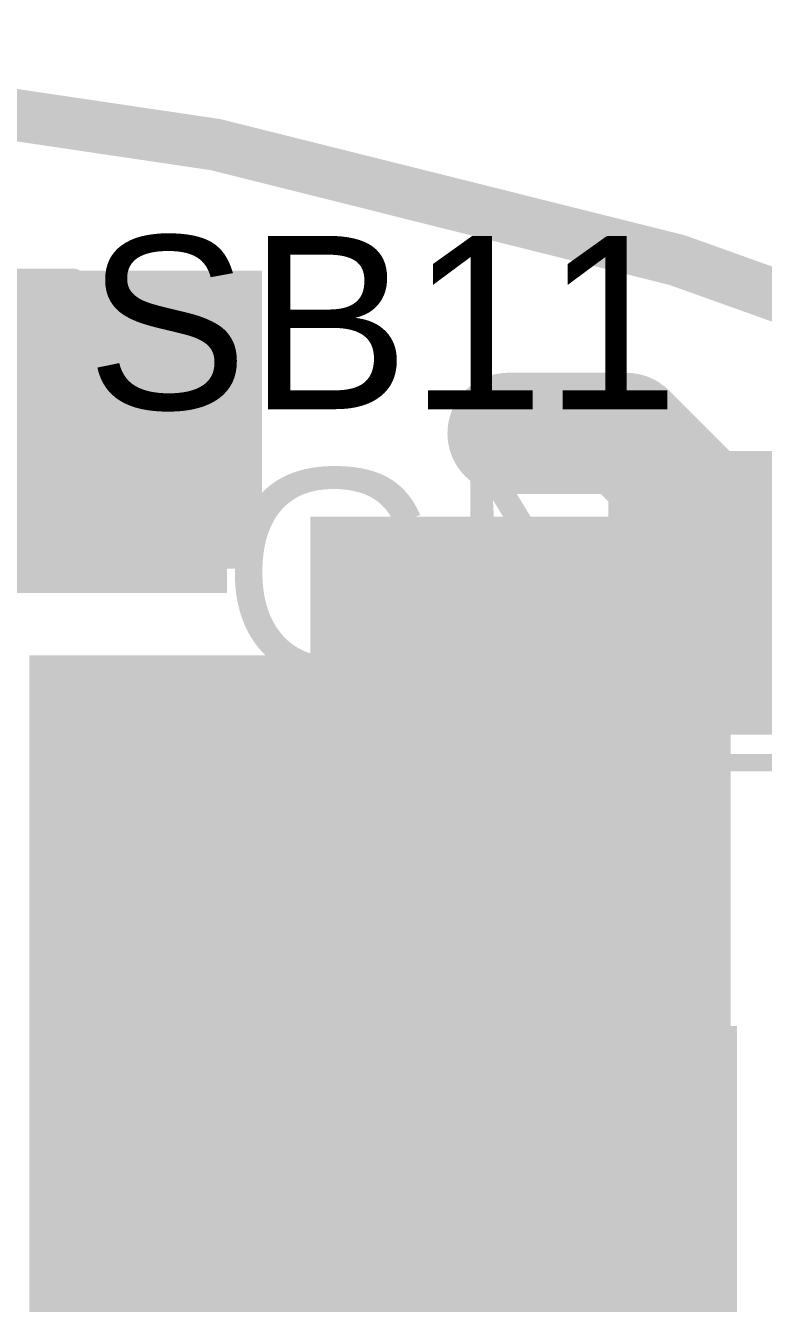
# Model space of a CAD drawing. Header units: millimetres. Extents: x -1.41 to 1.41, y -0.13 to 2.68.
# Drawn here: x 0.2179 to 0.4306, y 2.316 to 2.6847 of the extents above; entities that cross this region are included whole.
import ezdxf

# ---------------------------------------------------------------- set-up
doc = ezdxf.new("R2010")
doc.units = ezdxf.units.MM
doc.header["$MEASUREMENT"] = 0
for name, color, linetype in [('BottomLayer', 5, 'Continuous'), ('BottomPaste', 16, 'Continuous'), ('BottomSolder', 6, 'Continuous'), ('Mechanical2', 216, 'Continuous'), ('TopLayer', 1, 'Continuous'), ('TopOverlay', 2, 'Continuous'), ('TopPaste', 8, 'Continuous'), ('TopSolder', 216, 'Continuous'), ('ViaHoleLayer', 16, 'Continuous')]:
    doc.layers.add(name, color=color, linetype=linetype)
doc.styles.add('Arial', font='', dxfattribs={"height": 0.2})
doc.styles.get('Arial').set_extended_font_data('Arial')

# ---------------------------------------------------------------- blocks, each defined once
blk = doc.blocks.new('PNLS5020_330_B_38')
at = {"layer": 'BottomLayer'}
for points in [[(-0.02953, -0.09843), (-0.11614, -0.09843), (-0.11614, 0.09843), (-0.02953, 0.09843)], [(0.11614, -0.09843), (0.02953, -0.09843), (0.02953, 0.09843), (0.11614, 0.09843)]]:
    blk.add_hatch(color=5, dxfattribs=at).paths.add_polyline_path(points)
at = {"layer": 'BottomPaste'}
for points in [[(-0.02953, -0.09843), (-0.11614, -0.09843), (-0.11614, 0.09843), (-0.02953, 0.09843)], [(0.11614, -0.09843), (0.02953, -0.09843), (0.02953, 0.09843), (0.11614, 0.09843)]]:
    blk.add_hatch(color=16, dxfattribs=at).paths.add_polyline_path(points)
at = {"layer": 'BottomSolder'}
for points in [[(-0.02736, -0.10059), (-0.11831, -0.10059), (-0.11831, 0.10059), (-0.02736, 0.10059)], [(0.11831, -0.10059), (0.02736, -0.10059), (0.02736, 0.10059), (0.11831, 0.10059)]]:
    blk.add_hatch(color=6, dxfattribs=at).paths.add_polyline_path(points)
blk = doc.blocks.new('SLF12575T_221M1R3_PF_127')
at = {"layer": 'TopOverlay', "const_width": 0.005}
for points in [[(0.25, -0.081), (0.25, -0.215)], [(0.217, -0.249), (-0.217, -0.249)]]:
    blk.add_lwpolyline(points, dxfattribs=at)
blk.add_lwpolyline([(0.25, -0.215, -0.414214), (0.217, -0.249)], format="xyb", dxfattribs=at)
at = {"layer": 'TopOverlay', "const_width": 0.0025}
for points in [[(0.24875, -0.215, 1), (0.25125, -0.215, 1)], [(0.24875, -0.215, 1), (0.25125, -0.215, 1)], [(0.21575, -0.249, 1), (0.21825, -0.249, 1)], [(0.21575, -0.249, 1), (0.21825, -0.249, 1)]]:
    blk.add_lwpolyline(points, format="xyb", close=True, dxfattribs=at)
blk = doc.blocks.new('TEST_POINT_133')
at = {"layer": 'TopLayer'}
blk.add_hatch(color=1, dxfattribs=at).paths.add_polyline_path([(0.015, 0.03), (-0.015, 0.03), (-0.03, 0.015), (-0.03, -0.015), (-0.015, -0.03), (0.015, -0.03), (0.03, -0.015), (0.03, 0.015)])
at = {"layer": 'TopPaste'}
blk.add_hatch(color=8, dxfattribs=at).paths.add_polyline_path([(0.015, 0.03), (-0.015, 0.03), (-0.03, 0.015), (-0.03, -0.015), (-0.015, -0.03), (0.015, -0.03), (0.03, -0.015), (0.03, 0.015)])
at = {"layer": 'TopSolder'}
blk.add_hatch(color=216, dxfattribs=at).paths.add_polyline_path([(0.017, 0.034), (-0.017, 0.034), (-0.034, 0.017), (-0.034, -0.017), (-0.017, -0.034), (0.017, -0.034), (0.034, -0.017), (0.034, 0.017)])
at = {"layer": 'TopOverlay', "const_width": 0.00787}
for points in [[(-0.017, 0.037), (-0.037, 0.017)], [(-0.017, 0.037), (0.017, 0.037)], [(-0.017, 0.037), (0.017, 0.037)], [(0.017, 0.037), (0.037, 0.017)], [(-0.037, 0.017), (-0.037, -0.017)], [(0.037, 0.017), (0.037, -0.017)], [(-0.037, -0.017), (-0.017, -0.037)], [(0.037, -0.017), (0.017, -0.037)], [(-0.017, -0.037), (0.017, -0.037)], [(-0.017, -0.037), (0.017, -0.037)]]:
    blk.add_lwpolyline(points, dxfattribs=at)
at = {"layer": 'TopOverlay', "const_width": 0.00394}
for points in [[(-0.01897, 0.037, 1), (-0.01503, 0.037, 1)], [(-0.01897, 0.037, 1), (-0.01503, 0.037, 1)], [(-0.01897, 0.037, 1), (-0.01503, 0.037, 1)], [(0.01503, 0.037, 1), (0.01897, 0.037, 1)], [(0.01503, 0.037, 1), (0.01897, 0.037, 1)], [(0.01503, 0.037, 1), (0.01897, 0.037, 1)], [(-0.03897, 0.017, 1), (-0.03503, 0.017, 1)], [(-0.03897, 0.017, 1), (-0.03503, 0.017, 1)], [(0.03503, 0.017, 1), (0.03897, 0.017, 1)], [(0.03503, 0.017, 1), (0.03897, 0.017, 1)], [(-0.03897, -0.017, 1), (-0.03503, -0.017, 1)], [(-0.03897, -0.017, 1), (-0.03503, -0.017, 1)], [(0.03503, -0.017, 1), (0.03897, -0.017, 1)], [(0.03503, -0.017, 1), (0.03897, -0.017, 1)], [(-0.01897, -0.037, 1), (-0.01503, -0.037, 1)], [(-0.01897, -0.037, 1), (-0.01503, -0.037, 1)], [(-0.01897, -0.037, 1), (-0.01503, -0.037, 1)], [(0.01503, -0.037, 1), (0.01897, -0.037, 1)], [(0.01503, -0.037, 1), (0.01897, -0.037, 1)], [(0.01503, -0.037, 1), (0.01897, -0.037, 1)]]:
    blk.add_lwpolyline(points, format="xyb", close=True, dxfattribs=at)
blk = doc.blocks.new('S______B______166')
at = {"layer": 'TopLayer'}
for points in [[(-0.045, -0.0175), (-0.045, 0.0175), (-0.015, 0.0175), (-0.015, -0.0175)], [(0.015, -0.0175), (0.015, 0.0175), (0.045, 0.0175), (0.045, -0.0175)]]:
    blk.add_hatch(color=1, dxfattribs=at).paths.add_polyline_path(points)
at = {"layer": 'TopPaste'}
for points in [[(-0.045, -0.0175), (-0.045, 0.0175), (-0.015, 0.0175), (-0.015, -0.0175)], [(0.015, -0.0175), (0.015, 0.0175), (0.045, 0.0175), (0.045, -0.0175)]]:
    blk.add_hatch(color=8, dxfattribs=at).paths.add_polyline_path(points)
at = {"layer": 'TopSolder'}
for points in [[(-0.049, -0.0215), (-0.049, 0.0215), (-0.011, 0.0215), (-0.011, -0.0215)], [(0.011, -0.0215), (0.011, 0.0215), (0.049, 0.0215), (0.049, -0.0215)]]:
    blk.add_hatch(color=216, dxfattribs=at).paths.add_polyline_path(points)
at = {"layer": 'TopOverlay', "const_width": 0.005}
for points in [[(-0.05, 0.022), (0.05, 0.022)], [(-0.05, -0.022), (-0.05, 0.022)], [(0.05, -0.022), (0.05, 0.022)], [(-0.05, -0.022), (0.05, -0.022)]]:
    blk.add_lwpolyline(points, dxfattribs=at)
at = {"layer": 'TopOverlay', "const_width": 0.0025}
for points in [[(-0.05125, 0.022, 1), (-0.04875, 0.022, 1)], [(-0.05125, 0.022, 1), (-0.04875, 0.022, 1)], [(0.04875, 0.022, 1), (0.05125, 0.022, 1)], [(0.04875, 0.022, 1), (0.05125, 0.022, 1)], [(-0.05125, -0.022, 1), (-0.04875, -0.022, 1)], [(-0.05125, -0.022, 1), (-0.04875, -0.022, 1)], [(0.04875, -0.022, 1), (0.05125, -0.022, 1)], [(0.04875, -0.022, 1), (0.05125, -0.022, 1)]]:
    blk.add_lwpolyline(points, format="xyb", close=True, dxfattribs=at)

msp = doc.modelspace()

# ---------------------------------------------------------------- hatches: boundary and pattern name
at = {"layer": 'BottomLayer'}
for points in [[(0.191, 2.521), (0.276, 2.521), (0.276, 2.614), (0.191, 2.614)], [(0.3, 2.173), (0.42117, 2.173), (0.42117, 2.543), (0.3, 2.543)], [(0.219, 2.318), (0.332, 2.318), (0.332, 2.503), (0.219, 2.503)]]:
    msp.add_hatch(color=5, dxfattribs=at).paths.add_polyline_path(points)
h = msp.add_hatch(color=5, dxfattribs=at)
edge = h.paths.add_edge_path()
edge.add_arc((0.262, 2.5985), 0.01181, 0, 360)
h = msp.add_hatch(color=5, dxfattribs=at)
edge = h.paths.add_edge_path()
edge.add_arc((0.262, 2.57), 0.01181, 0, 360)
h = msp.add_hatch(color=5, dxfattribs=at)
edge = h.paths.add_edge_path()
edge.add_arc((0.357, 2.567), 0.01181, 0, 360)
h = msp.add_hatch(color=5, dxfattribs=at)
edge = h.paths.add_edge_path()
edge.add_arc((0.2335, 2.543), 0.01181, 0, 360)
h = msp.add_hatch(color=5, dxfattribs=at)
edge = h.paths.add_edge_path()
edge.add_arc((0.262, 2.543), 0.01181, 0, 360)
h = msp.add_hatch(color=5, dxfattribs=at)
edge = h.paths.add_edge_path()
edge.add_arc((0.234, 2.47882), 0.01181, 0, 360)
h = msp.add_hatch(color=5, dxfattribs=at)
edge = h.paths.add_edge_path()
edge.add_arc((0.26, 2.47882), 0.01181, 0, 360)
h = msp.add_hatch(color=5, dxfattribs=at)
edge = h.paths.add_edge_path()
edge.add_arc((0.286, 2.47882), 0.01181, 0, 360)
h = msp.add_hatch(color=5, dxfattribs=at)
edge = h.paths.add_edge_path()
edge.add_arc((0.234, 2.45451), 0.01181, 0, 360)
h = msp.add_hatch(color=5, dxfattribs=at)
edge = h.paths.add_edge_path()
edge.add_arc((0.26, 2.45451), 0.01181, 0, 360)
h = msp.add_hatch(color=5, dxfattribs=at)
edge = h.paths.add_edge_path()
edge.add_arc((0.286, 2.45451), 0.01181, 0, 360)
h = msp.add_hatch(color=5, dxfattribs=at)
edge = h.paths.add_edge_path()
edge.add_arc((0.234, 2.43021), 0.01181, 0, 360)
h = msp.add_hatch(color=5, dxfattribs=at)
edge = h.paths.add_edge_path()
edge.add_arc((0.26, 2.43021), 0.01181, 0, 360)
h = msp.add_hatch(color=5, dxfattribs=at)
edge = h.paths.add_edge_path()
edge.add_arc((0.286, 2.43021), 0.01181, 0, 360)
h = msp.add_hatch(color=5, dxfattribs=at)
edge = h.paths.add_edge_path()
edge.add_arc((0.234, 2.40591), 0.01181, 0, 360)
h = msp.add_hatch(color=5, dxfattribs=at)
edge = h.paths.add_edge_path()
edge.add_arc((0.26, 2.40591), 0.01181, 0, 360)
h = msp.add_hatch(color=5, dxfattribs=at)
edge = h.paths.add_edge_path()
edge.add_arc((0.286, 2.40591), 0.01181, 0, 360)
h = msp.add_hatch(color=5, dxfattribs=at)
edge = h.paths.add_edge_path()
edge.add_arc((0.234, 2.38161), 0.01181, 0, 360)
h = msp.add_hatch(color=5, dxfattribs=at)
edge = h.paths.add_edge_path()
edge.add_arc((0.26, 2.38161), 0.01181, 0, 360)
h = msp.add_hatch(color=5, dxfattribs=at)
edge = h.paths.add_edge_path()
edge.add_arc((0.286, 2.38161), 0.01181, 0, 360)
h = msp.add_hatch(color=5, dxfattribs=at)
edge = h.paths.add_edge_path()
edge.add_arc((0.3103, 2.38161), 0.01181, 0, 360)
h = msp.add_hatch(color=5, dxfattribs=at)
edge = h.paths.add_edge_path()
edge.add_arc((0.33461, 2.38161), 0.01181, 0, 360)
h = msp.add_hatch(color=5, dxfattribs=at)
edge = h.paths.add_edge_path()
edge.add_arc((0.35891, 2.38161), 0.01181, 0, 360)
h = msp.add_hatch(color=5, dxfattribs=at)
edge = h.paths.add_edge_path()
edge.add_arc((0.38321, 2.38161), 0.01181, 0, 360)
h = msp.add_hatch(color=5, dxfattribs=at)
edge = h.paths.add_edge_path()
edge.add_arc((0.40751, 2.38161), 0.01181, 0, 360)
h = msp.add_hatch(color=5, dxfattribs=at)
edge = h.paths.add_edge_path()
edge.add_arc((0.234, 2.3573), 0.01181, 0, 360)
h = msp.add_hatch(color=5, dxfattribs=at)
edge = h.paths.add_edge_path()
edge.add_arc((0.26, 2.3573), 0.01181, 0, 360)
h = msp.add_hatch(color=5, dxfattribs=at)
edge = h.paths.add_edge_path()
edge.add_arc((0.286, 2.3573), 0.01181, 0, 360)
h = msp.add_hatch(color=5, dxfattribs=at)
edge = h.paths.add_edge_path()
edge.add_arc((0.3103, 2.3573), 0.01181, 0, 360)
h = msp.add_hatch(color=5, dxfattribs=at)
edge = h.paths.add_edge_path()
edge.add_arc((0.33461, 2.3573), 0.01181, 0, 360)
h = msp.add_hatch(color=5, dxfattribs=at)
edge = h.paths.add_edge_path()
edge.add_arc((0.35891, 2.3573), 0.01181, 0, 360)
h = msp.add_hatch(color=5, dxfattribs=at)
edge = h.paths.add_edge_path()
edge.add_arc((0.38321, 2.3573), 0.01181, 0, 360)
h = msp.add_hatch(color=5, dxfattribs=at)
edge = h.paths.add_edge_path()
edge.add_arc((0.40751, 2.3573), 0.01181, 0, 360)
h = msp.add_hatch(color=5, dxfattribs=at)
edge = h.paths.add_edge_path()
edge.add_arc((0.234, 2.333), 0.01181, 0, 360)
h = msp.add_hatch(color=5, dxfattribs=at)
edge = h.paths.add_edge_path()
edge.add_arc((0.26, 2.333), 0.01181, 0, 360)
h = msp.add_hatch(color=5, dxfattribs=at)
edge = h.paths.add_edge_path()
edge.add_arc((0.286, 2.333), 0.01181, 0, 360)
h = msp.add_hatch(color=5, dxfattribs=at)
edge = h.paths.add_edge_path()
edge.add_arc((0.3103, 2.333), 0.01181, 0, 360)
h = msp.add_hatch(color=5, dxfattribs=at)
edge = h.paths.add_edge_path()
edge.add_arc((0.33461, 2.333), 0.01181, 0, 360)
h = msp.add_hatch(color=5, dxfattribs=at)
edge = h.paths.add_edge_path()
edge.add_arc((0.35891, 2.333), 0.01181, 0, 360)
h = msp.add_hatch(color=5, dxfattribs=at)
edge = h.paths.add_edge_path()
edge.add_arc((0.38321, 2.333), 0.01181, 0, 360)
h = msp.add_hatch(color=5, dxfattribs=at)
edge = h.paths.add_edge_path()
edge.add_arc((0.40751, 2.333), 0.01181, 0, 360)
at = {"layer": 'BottomSolder'}
h = msp.add_hatch(color=6, dxfattribs=at)
edge = h.paths.add_edge_path()
edge.add_arc((0.262, 2.5985), 0.00591, 0, 360)
h = msp.add_hatch(color=6, dxfattribs=at)
edge = h.paths.add_edge_path()
edge.add_arc((0.262, 2.57), 0.00591, 0, 360)
h = msp.add_hatch(color=6, dxfattribs=at)
edge = h.paths.add_edge_path()
edge.add_arc((0.357, 2.567), 0.00591, 0, 360)
h = msp.add_hatch(color=6, dxfattribs=at)
edge = h.paths.add_edge_path()
edge.add_arc((0.2335, 2.543), 0.00591, 0, 360)
h = msp.add_hatch(color=6, dxfattribs=at)
edge = h.paths.add_edge_path()
edge.add_arc((0.262, 2.543), 0.00591, 0, 360)
h = msp.add_hatch(color=6, dxfattribs=at)
edge = h.paths.add_edge_path()
edge.add_arc((0.234, 2.47882), 0.00591, 0, 360)
h = msp.add_hatch(color=6, dxfattribs=at)
edge = h.paths.add_edge_path()
edge.add_arc((0.26, 2.47882), 0.00591, 0, 360)
h = msp.add_hatch(color=6, dxfattribs=at)
edge = h.paths.add_edge_path()
edge.add_arc((0.286, 2.47882), 0.00591, 0, 360)
h = msp.add_hatch(color=6, dxfattribs=at)
edge = h.paths.add_edge_path()
edge.add_arc((0.234, 2.45451), 0.00591, 0, 360)
h = msp.add_hatch(color=6, dxfattribs=at)
edge = h.paths.add_edge_path()
edge.add_arc((0.26, 2.45451), 0.00591, 0, 360)
h = msp.add_hatch(color=6, dxfattribs=at)
edge = h.paths.add_edge_path()
edge.add_arc((0.286, 2.45451), 0.00591, 0, 360)
h = msp.add_hatch(color=6, dxfattribs=at)
edge = h.paths.add_edge_path()
edge.add_arc((0.234, 2.43021), 0.00591, 0, 360)
h = msp.add_hatch(color=6, dxfattribs=at)
edge = h.paths.add_edge_path()
edge.add_arc((0.26, 2.43021), 0.00591, 0, 360)
h = msp.add_hatch(color=6, dxfattribs=at)
edge = h.paths.add_edge_path()
edge.add_arc((0.286, 2.43021), 0.00591, 0, 360)
h = msp.add_hatch(color=6, dxfattribs=at)
edge = h.paths.add_edge_path()
edge.add_arc((0.234, 2.40591), 0.00591, 0, 360)
h = msp.add_hatch(color=6, dxfattribs=at)
edge = h.paths.add_edge_path()
edge.add_arc((0.26, 2.40591), 0.00591, 0, 360)
h = msp.add_hatch(color=6, dxfattribs=at)
edge = h.paths.add_edge_path()
edge.add_arc((0.286, 2.40591), 0.00591, 0, 360)
h = msp.add_hatch(color=6, dxfattribs=at)
edge = h.paths.add_edge_path()
edge.add_arc((0.234, 2.38161), 0.00591, 0, 360)
h = msp.add_hatch(color=6, dxfattribs=at)
edge = h.paths.add_edge_path()
edge.add_arc((0.26, 2.38161), 0.00591, 0, 360)
h = msp.add_hatch(color=6, dxfattribs=at)
edge = h.paths.add_edge_path()
edge.add_arc((0.286, 2.38161), 0.00591, 0, 360)
h = msp.add_hatch(color=6, dxfattribs=at)
edge = h.paths.add_edge_path()
edge.add_arc((0.3103, 2.38161), 0.00591, 0, 360)
h = msp.add_hatch(color=6, dxfattribs=at)
edge = h.paths.add_edge_path()
edge.add_arc((0.33461, 2.38161), 0.00591, 0, 360)
h = msp.add_hatch(color=6, dxfattribs=at)
edge = h.paths.add_edge_path()
edge.add_arc((0.35891, 2.38161), 0.00591, 0, 360)
h = msp.add_hatch(color=6, dxfattribs=at)
edge = h.paths.add_edge_path()
edge.add_arc((0.38321, 2.38161), 0.00591, 0, 360)
h = msp.add_hatch(color=6, dxfattribs=at)
edge = h.paths.add_edge_path()
edge.add_arc((0.40751, 2.38161), 0.00591, 0, 360)
h = msp.add_hatch(color=6, dxfattribs=at)
edge = h.paths.add_edge_path()
edge.add_arc((0.234, 2.3573), 0.00591, 0, 360)
h = msp.add_hatch(color=6, dxfattribs=at)
edge = h.paths.add_edge_path()
edge.add_arc((0.26, 2.3573), 0.00591, 0, 360)
h = msp.add_hatch(color=6, dxfattribs=at)
edge = h.paths.add_edge_path()
edge.add_arc((0.286, 2.3573), 0.00591, 0, 360)
h = msp.add_hatch(color=6, dxfattribs=at)
edge = h.paths.add_edge_path()
edge.add_arc((0.3103, 2.3573), 0.00591, 0, 360)
h = msp.add_hatch(color=6, dxfattribs=at)
edge = h.paths.add_edge_path()
edge.add_arc((0.33461, 2.3573), 0.00591, 0, 360)
h = msp.add_hatch(color=6, dxfattribs=at)
edge = h.paths.add_edge_path()
edge.add_arc((0.35891, 2.3573), 0.00591, 0, 360)
h = msp.add_hatch(color=6, dxfattribs=at)
edge = h.paths.add_edge_path()
edge.add_arc((0.38321, 2.3573), 0.00591, 0, 360)
h = msp.add_hatch(color=6, dxfattribs=at)
edge = h.paths.add_edge_path()
edge.add_arc((0.40751, 2.3573), 0.00591, 0, 360)
h = msp.add_hatch(color=6, dxfattribs=at)
edge = h.paths.add_edge_path()
edge.add_arc((0.234, 2.333), 0.00591, 0, 360)
h = msp.add_hatch(color=6, dxfattribs=at)
edge = h.paths.add_edge_path()
edge.add_arc((0.26, 2.333), 0.00591, 0, 360)
h = msp.add_hatch(color=6, dxfattribs=at)
edge = h.paths.add_edge_path()
edge.add_arc((0.286, 2.333), 0.00591, 0, 360)
h = msp.add_hatch(color=6, dxfattribs=at)
edge = h.paths.add_edge_path()
edge.add_arc((0.3103, 2.333), 0.00591, 0, 360)
h = msp.add_hatch(color=6, dxfattribs=at)
edge = h.paths.add_edge_path()
edge.add_arc((0.33461, 2.333), 0.00591, 0, 360)
h = msp.add_hatch(color=6, dxfattribs=at)
edge = h.paths.add_edge_path()
edge.add_arc((0.35891, 2.333), 0.00591, 0, 360)
h = msp.add_hatch(color=6, dxfattribs=at)
edge = h.paths.add_edge_path()
edge.add_arc((0.38321, 2.333), 0.00591, 0, 360)
h = msp.add_hatch(color=6, dxfattribs=at)
edge = h.paths.add_edge_path()
edge.add_arc((0.40751, 2.333), 0.00591, 0, 360)
at = {"layer": 'TopLayer'}
for points in [[(0.286, 2.614), (0.191, 2.614), (0.191, 2.528), (0.286, 2.528)], [(0.219, 2.308), (0.304, 2.308), (0.304, 2.499), (0.219, 2.499)], [(0.423, 2.308), (0.423, 2.396), (0.242, 2.396), (0.242, 2.308)]]:
    msp.add_hatch(color=1, dxfattribs=at).paths.add_polyline_path(points)
h = msp.add_hatch(color=1, dxfattribs=at)
edge = h.paths.add_edge_path()
edge.add_arc((0.262, 2.5985), 0.01181, 0, 360)
h = msp.add_hatch(color=1, dxfattribs=at)
edge = h.paths.add_edge_path()
edge.add_arc((0.262, 2.57), 0.01181, 0, 360)
h = msp.add_hatch(color=1, dxfattribs=at)
edge = h.paths.add_edge_path()
edge.add_arc((0.357, 2.567), 0.01181, 0, 360)
h = msp.add_hatch(color=1, dxfattribs=at)
edge = h.paths.add_edge_path()
edge.add_arc((0.2335, 2.543), 0.01181, 0, 360)
h = msp.add_hatch(color=1, dxfattribs=at)
edge = h.paths.add_edge_path()
edge.add_arc((0.262, 2.543), 0.01181, 0, 360)
h = msp.add_hatch(color=1, dxfattribs=at)
edge = h.paths.add_edge_path()
edge.add_arc((0.234, 2.47882), 0.01181, 0, 360)
h = msp.add_hatch(color=1, dxfattribs=at)
edge = h.paths.add_edge_path()
edge.add_arc((0.26, 2.47882), 0.01181, 0, 360)
h = msp.add_hatch(color=1, dxfattribs=at)
edge = h.paths.add_edge_path()
edge.add_arc((0.286, 2.47882), 0.01181, 0, 360)
h = msp.add_hatch(color=1, dxfattribs=at)
edge = h.paths.add_edge_path()
edge.add_arc((0.234, 2.45451), 0.01181, 0, 360)
h = msp.add_hatch(color=1, dxfattribs=at)
edge = h.paths.add_edge_path()
edge.add_arc((0.26, 2.45451), 0.01181, 0, 360)
h = msp.add_hatch(color=1, dxfattribs=at)
edge = h.paths.add_edge_path()
edge.add_arc((0.286, 2.45451), 0.01181, 0, 360)
h = msp.add_hatch(color=1, dxfattribs=at)
edge = h.paths.add_edge_path()
edge.add_arc((0.234, 2.43021), 0.01181, 0, 360)
h = msp.add_hatch(color=1, dxfattribs=at)
edge = h.paths.add_edge_path()
edge.add_arc((0.26, 2.43021), 0.01181, 0, 360)
h = msp.add_hatch(color=1, dxfattribs=at)
edge = h.paths.add_edge_path()
edge.add_arc((0.286, 2.43021), 0.01181, 0, 360)
h = msp.add_hatch(color=1, dxfattribs=at)
edge = h.paths.add_edge_path()
edge.add_arc((0.234, 2.40591), 0.01181, 0, 360)
h = msp.add_hatch(color=1, dxfattribs=at)
edge = h.paths.add_edge_path()
edge.add_arc((0.26, 2.40591), 0.01181, 0, 360)
h = msp.add_hatch(color=1, dxfattribs=at)
edge = h.paths.add_edge_path()
edge.add_arc((0.286, 2.40591), 0.01181, 0, 360)
h = msp.add_hatch(color=1, dxfattribs=at)
edge = h.paths.add_edge_path()
edge.add_arc((0.234, 2.38161), 0.01181, 0, 360)
h = msp.add_hatch(color=1, dxfattribs=at)
edge = h.paths.add_edge_path()
edge.add_arc((0.26, 2.38161), 0.01181, 0, 360)
h = msp.add_hatch(color=1, dxfattribs=at)
edge = h.paths.add_edge_path()
edge.add_arc((0.286, 2.38161), 0.01181, 0, 360)
h = msp.add_hatch(color=1, dxfattribs=at)
edge = h.paths.add_edge_path()
edge.add_arc((0.3103, 2.38161), 0.01181, 0, 360)
h = msp.add_hatch(color=1, dxfattribs=at)
edge = h.paths.add_edge_path()
edge.add_arc((0.33461, 2.38161), 0.01181, 0, 360)
h = msp.add_hatch(color=1, dxfattribs=at)
edge = h.paths.add_edge_path()
edge.add_arc((0.35891, 2.38161), 0.01181, 0, 360)
h = msp.add_hatch(color=1, dxfattribs=at)
edge = h.paths.add_edge_path()
edge.add_arc((0.38321, 2.38161), 0.01181, 0, 360)
h = msp.add_hatch(color=1, dxfattribs=at)
edge = h.paths.add_edge_path()
edge.add_arc((0.40751, 2.38161), 0.01181, 0, 360)
h = msp.add_hatch(color=1, dxfattribs=at)
edge = h.paths.add_edge_path()
edge.add_arc((0.234, 2.3573), 0.01181, 0, 360)
h = msp.add_hatch(color=1, dxfattribs=at)
edge = h.paths.add_edge_path()
edge.add_arc((0.26, 2.3573), 0.01181, 0, 360)
h = msp.add_hatch(color=1, dxfattribs=at)
edge = h.paths.add_edge_path()
edge.add_arc((0.286, 2.3573), 0.01181, 0, 360)
h = msp.add_hatch(color=1, dxfattribs=at)
edge = h.paths.add_edge_path()
edge.add_arc((0.3103, 2.3573), 0.01181, 0, 360)
h = msp.add_hatch(color=1, dxfattribs=at)
edge = h.paths.add_edge_path()
edge.add_arc((0.33461, 2.3573), 0.01181, 0, 360)
h = msp.add_hatch(color=1, dxfattribs=at)
edge = h.paths.add_edge_path()
edge.add_arc((0.35891, 2.3573), 0.01181, 0, 360)
h = msp.add_hatch(color=1, dxfattribs=at)
edge = h.paths.add_edge_path()
edge.add_arc((0.38321, 2.3573), 0.01181, 0, 360)
h = msp.add_hatch(color=1, dxfattribs=at)
edge = h.paths.add_edge_path()
edge.add_arc((0.40751, 2.3573), 0.01181, 0, 360)
h = msp.add_hatch(color=1, dxfattribs=at)
edge = h.paths.add_edge_path()
edge.add_arc((0.234, 2.333), 0.01181, 0, 360)
h = msp.add_hatch(color=1, dxfattribs=at)
edge = h.paths.add_edge_path()
edge.add_arc((0.26, 2.333), 0.01181, 0, 360)
h = msp.add_hatch(color=1, dxfattribs=at)
edge = h.paths.add_edge_path()
edge.add_arc((0.286, 2.333), 0.01181, 0, 360)
h = msp.add_hatch(color=1, dxfattribs=at)
edge = h.paths.add_edge_path()
edge.add_arc((0.3103, 2.333), 0.01181, 0, 360)
h = msp.add_hatch(color=1, dxfattribs=at)
edge = h.paths.add_edge_path()
edge.add_arc((0.33461, 2.333), 0.01181, 0, 360)
h = msp.add_hatch(color=1, dxfattribs=at)
edge = h.paths.add_edge_path()
edge.add_arc((0.35891, 2.333), 0.01181, 0, 360)
h = msp.add_hatch(color=1, dxfattribs=at)
edge = h.paths.add_edge_path()
edge.add_arc((0.38321, 2.333), 0.01181, 0, 360)
h = msp.add_hatch(color=1, dxfattribs=at)
edge = h.paths.add_edge_path()
edge.add_arc((0.40751, 2.333), 0.01181, 0, 360)
at = {"layer": 'TopSolder'}
h = msp.add_hatch(color=216, dxfattribs=at)
edge = h.paths.add_edge_path()
edge.add_arc((0.262, 2.5985), 0.00591, 0, 360)
h = msp.add_hatch(color=216, dxfattribs=at)
edge = h.paths.add_edge_path()
edge.add_arc((0.262, 2.57), 0.00591, 0, 360)
h = msp.add_hatch(color=216, dxfattribs=at)
edge = h.paths.add_edge_path()
edge.add_arc((0.357, 2.567), 0.00591, 0, 360)
h = msp.add_hatch(color=216, dxfattribs=at)
edge = h.paths.add_edge_path()
edge.add_arc((0.2335, 2.543), 0.00591, 0, 360)
h = msp.add_hatch(color=216, dxfattribs=at)
edge = h.paths.add_edge_path()
edge.add_arc((0.262, 2.543), 0.00591, 0, 360)
h = msp.add_hatch(color=216, dxfattribs=at)
edge = h.paths.add_edge_path()
edge.add_arc((0.234, 2.47882), 0.00591, 0, 360)
h = msp.add_hatch(color=216, dxfattribs=at)
edge = h.paths.add_edge_path()
edge.add_arc((0.26, 2.47882), 0.00591, 0, 360)
h = msp.add_hatch(color=216, dxfattribs=at)
edge = h.paths.add_edge_path()
edge.add_arc((0.286, 2.47882), 0.00591, 0, 360)
h = msp.add_hatch(color=216, dxfattribs=at)
edge = h.paths.add_edge_path()
edge.add_arc((0.234, 2.45451), 0.00591, 0, 360)
h = msp.add_hatch(color=216, dxfattribs=at)
edge = h.paths.add_edge_path()
edge.add_arc((0.26, 2.45451), 0.00591, 0, 360)
h = msp.add_hatch(color=216, dxfattribs=at)
edge = h.paths.add_edge_path()
edge.add_arc((0.286, 2.45451), 0.00591, 0, 360)
h = msp.add_hatch(color=216, dxfattribs=at)
edge = h.paths.add_edge_path()
edge.add_arc((0.234, 2.43021), 0.00591, 0, 360)
h = msp.add_hatch(color=216, dxfattribs=at)
edge = h.paths.add_edge_path()
edge.add_arc((0.26, 2.43021), 0.00591, 0, 360)
h = msp.add_hatch(color=216, dxfattribs=at)
edge = h.paths.add_edge_path()
edge.add_arc((0.286, 2.43021), 0.00591, 0, 360)
h = msp.add_hatch(color=216, dxfattribs=at)
edge = h.paths.add_edge_path()
edge.add_arc((0.234, 2.40591), 0.00591, 0, 360)
h = msp.add_hatch(color=216, dxfattribs=at)
edge = h.paths.add_edge_path()
edge.add_arc((0.26, 2.40591), 0.00591, 0, 360)
h = msp.add_hatch(color=216, dxfattribs=at)
edge = h.paths.add_edge_path()
edge.add_arc((0.286, 2.40591), 0.00591, 0, 360)
h = msp.add_hatch(color=216, dxfattribs=at)
edge = h.paths.add_edge_path()
edge.add_arc((0.234, 2.38161), 0.00591, 0, 360)
h = msp.add_hatch(color=216, dxfattribs=at)
edge = h.paths.add_edge_path()
edge.add_arc((0.26, 2.38161), 0.00591, 0, 360)
h = msp.add_hatch(color=216, dxfattribs=at)
edge = h.paths.add_edge_path()
edge.add_arc((0.286, 2.38161), 0.00591, 0, 360)
h = msp.add_hatch(color=216, dxfattribs=at)
edge = h.paths.add_edge_path()
edge.add_arc((0.3103, 2.38161), 0.00591, 0, 360)
h = msp.add_hatch(color=216, dxfattribs=at)
edge = h.paths.add_edge_path()
edge.add_arc((0.33461, 2.38161), 0.00591, 0, 360)
h = msp.add_hatch(color=216, dxfattribs=at)
edge = h.paths.add_edge_path()
edge.add_arc((0.35891, 2.38161), 0.00591, 0, 360)
h = msp.add_hatch(color=216, dxfattribs=at)
edge = h.paths.add_edge_path()
edge.add_arc((0.38321, 2.38161), 0.00591, 0, 360)
h = msp.add_hatch(color=216, dxfattribs=at)
edge = h.paths.add_edge_path()
edge.add_arc((0.40751, 2.38161), 0.00591, 0, 360)
h = msp.add_hatch(color=216, dxfattribs=at)
edge = h.paths.add_edge_path()
edge.add_arc((0.234, 2.3573), 0.00591, 0, 360)
h = msp.add_hatch(color=216, dxfattribs=at)
edge = h.paths.add_edge_path()
edge.add_arc((0.26, 2.3573), 0.00591, 0, 360)
h = msp.add_hatch(color=216, dxfattribs=at)
edge = h.paths.add_edge_path()
edge.add_arc((0.286, 2.3573), 0.00591, 0, 360)
h = msp.add_hatch(color=216, dxfattribs=at)
edge = h.paths.add_edge_path()
edge.add_arc((0.3103, 2.3573), 0.00591, 0, 360)
h = msp.add_hatch(color=216, dxfattribs=at)
edge = h.paths.add_edge_path()
edge.add_arc((0.33461, 2.3573), 0.00591, 0, 360)
h = msp.add_hatch(color=216, dxfattribs=at)
edge = h.paths.add_edge_path()
edge.add_arc((0.35891, 2.3573), 0.00591, 0, 360)
h = msp.add_hatch(color=216, dxfattribs=at)
edge = h.paths.add_edge_path()
edge.add_arc((0.38321, 2.3573), 0.00591, 0, 360)
h = msp.add_hatch(color=216, dxfattribs=at)
edge = h.paths.add_edge_path()
edge.add_arc((0.40751, 2.3573), 0.00591, 0, 360)
h = msp.add_hatch(color=216, dxfattribs=at)
edge = h.paths.add_edge_path()
edge.add_arc((0.234, 2.333), 0.00591, 0, 360)
h = msp.add_hatch(color=216, dxfattribs=at)
edge = h.paths.add_edge_path()
edge.add_arc((0.26, 2.333), 0.00591, 0, 360)
h = msp.add_hatch(color=216, dxfattribs=at)
edge = h.paths.add_edge_path()
edge.add_arc((0.286, 2.333), 0.00591, 0, 360)
h = msp.add_hatch(color=216, dxfattribs=at)
edge = h.paths.add_edge_path()
edge.add_arc((0.3103, 2.333), 0.00591, 0, 360)
h = msp.add_hatch(color=216, dxfattribs=at)
edge = h.paths.add_edge_path()
edge.add_arc((0.33461, 2.333), 0.00591, 0, 360)
h = msp.add_hatch(color=216, dxfattribs=at)
edge = h.paths.add_edge_path()
edge.add_arc((0.35891, 2.333), 0.00591, 0, 360)
h = msp.add_hatch(color=216, dxfattribs=at)
edge = h.paths.add_edge_path()
edge.add_arc((0.38321, 2.333), 0.00591, 0, 360)
h = msp.add_hatch(color=216, dxfattribs=at)
edge = h.paths.add_edge_path()
edge.add_arc((0.40751, 2.333), 0.00591, 0, 360)
at = {"layer": 'ViaHoleLayer'}
h = msp.add_hatch(color=16, dxfattribs=at)
edge = h.paths.add_edge_path()
edge.add_arc((0.262, 2.5985), 0.00591, 0, 360)
h = msp.add_hatch(color=16, dxfattribs=at)
edge = h.paths.add_edge_path()
edge.add_arc((0.262, 2.57), 0.00591, 0, 360)
h = msp.add_hatch(color=16, dxfattribs=at)
edge = h.paths.add_edge_path()
edge.add_arc((0.357, 2.567), 0.00591, 0, 360)
h = msp.add_hatch(color=16, dxfattribs=at)
edge = h.paths.add_edge_path()
edge.add_arc((0.2335, 2.543), 0.00591, 0, 360)
h = msp.add_hatch(color=16, dxfattribs=at)
edge = h.paths.add_edge_path()
edge.add_arc((0.262, 2.543), 0.00591, 0, 360)
h = msp.add_hatch(color=16, dxfattribs=at)
edge = h.paths.add_edge_path()
edge.add_arc((0.234, 2.47882), 0.00591, 0, 360)
h = msp.add_hatch(color=16, dxfattribs=at)
edge = h.paths.add_edge_path()
edge.add_arc((0.26, 2.47882), 0.00591, 0, 360)
h = msp.add_hatch(color=16, dxfattribs=at)
edge = h.paths.add_edge_path()
edge.add_arc((0.286, 2.47882), 0.00591, 0, 360)
h = msp.add_hatch(color=16, dxfattribs=at)
edge = h.paths.add_edge_path()
edge.add_arc((0.234, 2.45451), 0.00591, 0, 360)
h = msp.add_hatch(color=16, dxfattribs=at)
edge = h.paths.add_edge_path()
edge.add_arc((0.26, 2.45451), 0.00591, 0, 360)
h = msp.add_hatch(color=16, dxfattribs=at)
edge = h.paths.add_edge_path()
edge.add_arc((0.286, 2.45451), 0.00591, 0, 360)
h = msp.add_hatch(color=16, dxfattribs=at)
edge = h.paths.add_edge_path()
edge.add_arc((0.234, 2.43021), 0.00591, 0, 360)
h = msp.add_hatch(color=16, dxfattribs=at)
edge = h.paths.add_edge_path()
edge.add_arc((0.26, 2.43021), 0.00591, 0, 360)
h = msp.add_hatch(color=16, dxfattribs=at)
edge = h.paths.add_edge_path()
edge.add_arc((0.286, 2.43021), 0.00591, 0, 360)
h = msp.add_hatch(color=16, dxfattribs=at)
edge = h.paths.add_edge_path()
edge.add_arc((0.234, 2.40591), 0.00591, 0, 360)
h = msp.add_hatch(color=16, dxfattribs=at)
edge = h.paths.add_edge_path()
edge.add_arc((0.26, 2.40591), 0.00591, 0, 360)
h = msp.add_hatch(color=16, dxfattribs=at)
edge = h.paths.add_edge_path()
edge.add_arc((0.286, 2.40591), 0.00591, 0, 360)
h = msp.add_hatch(color=16, dxfattribs=at)
edge = h.paths.add_edge_path()
edge.add_arc((0.234, 2.38161), 0.00591, 0, 360)
h = msp.add_hatch(color=16, dxfattribs=at)
edge = h.paths.add_edge_path()
edge.add_arc((0.26, 2.38161), 0.00591, 0, 360)
h = msp.add_hatch(color=16, dxfattribs=at)
edge = h.paths.add_edge_path()
edge.add_arc((0.286, 2.38161), 0.00591, 0, 360)
h = msp.add_hatch(color=16, dxfattribs=at)
edge = h.paths.add_edge_path()
edge.add_arc((0.3103, 2.38161), 0.00591, 0, 360)
h = msp.add_hatch(color=16, dxfattribs=at)
edge = h.paths.add_edge_path()
edge.add_arc((0.33461, 2.38161), 0.00591, 0, 360)
h = msp.add_hatch(color=16, dxfattribs=at)
edge = h.paths.add_edge_path()
edge.add_arc((0.35891, 2.38161), 0.00591, 0, 360)
h = msp.add_hatch(color=16, dxfattribs=at)
edge = h.paths.add_edge_path()
edge.add_arc((0.38321, 2.38161), 0.00591, 0, 360)
h = msp.add_hatch(color=16, dxfattribs=at)
edge = h.paths.add_edge_path()
edge.add_arc((0.40751, 2.38161), 0.00591, 0, 360)
h = msp.add_hatch(color=16, dxfattribs=at)
edge = h.paths.add_edge_path()
edge.add_arc((0.234, 2.3573), 0.00591, 0, 360)
h = msp.add_hatch(color=16, dxfattribs=at)
edge = h.paths.add_edge_path()
edge.add_arc((0.26, 2.3573), 0.00591, 0, 360)
h = msp.add_hatch(color=16, dxfattribs=at)
edge = h.paths.add_edge_path()
edge.add_arc((0.286, 2.3573), 0.00591, 0, 360)
h = msp.add_hatch(color=16, dxfattribs=at)
edge = h.paths.add_edge_path()
edge.add_arc((0.3103, 2.3573), 0.00591, 0, 360)
h = msp.add_hatch(color=16, dxfattribs=at)
edge = h.paths.add_edge_path()
edge.add_arc((0.33461, 2.3573), 0.00591, 0, 360)
h = msp.add_hatch(color=16, dxfattribs=at)
edge = h.paths.add_edge_path()
edge.add_arc((0.35891, 2.3573), 0.00591, 0, 360)
h = msp.add_hatch(color=16, dxfattribs=at)
edge = h.paths.add_edge_path()
edge.add_arc((0.38321, 2.3573), 0.00591, 0, 360)
h = msp.add_hatch(color=16, dxfattribs=at)
edge = h.paths.add_edge_path()
edge.add_arc((0.40751, 2.3573), 0.00591, 0, 360)
h = msp.add_hatch(color=16, dxfattribs=at)
edge = h.paths.add_edge_path()
edge.add_arc((0.234, 2.333), 0.00591, 0, 360)
h = msp.add_hatch(color=16, dxfattribs=at)
edge = h.paths.add_edge_path()
edge.add_arc((0.26, 2.333), 0.00591, 0, 360)
h = msp.add_hatch(color=16, dxfattribs=at)
edge = h.paths.add_edge_path()
edge.add_arc((0.286, 2.333), 0.00591, 0, 360)
h = msp.add_hatch(color=16, dxfattribs=at)
edge = h.paths.add_edge_path()
edge.add_arc((0.3103, 2.333), 0.00591, 0, 360)
h = msp.add_hatch(color=16, dxfattribs=at)
edge = h.paths.add_edge_path()
edge.add_arc((0.33461, 2.333), 0.00591, 0, 360)
h = msp.add_hatch(color=16, dxfattribs=at)
edge = h.paths.add_edge_path()
edge.add_arc((0.35891, 2.333), 0.00591, 0, 360)
h = msp.add_hatch(color=16, dxfattribs=at)
edge = h.paths.add_edge_path()
edge.add_arc((0.38321, 2.333), 0.00591, 0, 360)
h = msp.add_hatch(color=16, dxfattribs=at)
edge = h.paths.add_edge_path()
edge.add_arc((0.40751, 2.333), 0.00591, 0, 360)

# ---------------------------------------------------------------- linework, layer by layer
at = {"layer": 'BottomLayer'}
for points, const_width in [([(0.33219, 2.34857), (0.34361, 2.36)], 0.012), ([(0.34361, 2.36), (0.36058, 2.36)], 0.012), ([(0.33219, 2.3316), (0.33219, 2.34857)], 0.012), ([(0.323, 2.32242), (0.33219, 2.3316)], 0.012), ([(0.323, 2.018), (0.323, 2.32242)], 0.018)]:
    msp.add_lwpolyline(points, dxfattribs=dict(at, const_width=const_width))
for points, const_width in [([(0.34061, 2.36, 1), (0.34661, 2.36, 1)], 0.006), ([(0.34061, 2.36, 1), (0.34661, 2.36, 1)], 0.006), ([(0.35758, 2.36, 1), (0.36358, 2.36, 1)], 0.006), ([(0.32919, 2.34857, 1), (0.33519, 2.34857, 1)], 0.006), ([(0.32919, 2.34857, 1), (0.33519, 2.34857, 1)], 0.006), ([(0.32919, 2.3316, 1), (0.33519, 2.3316, 1)], 0.006), ([(0.32919, 2.3316, 1), (0.33519, 2.3316, 1)], 0.006), ([(0.3185, 2.32242, 1), (0.3275, 2.32242, 1)], 0.009), ([(0.32, 2.32242, 1), (0.326, 2.32242, 1)], 0.006)]:
    msp.add_lwpolyline(points, format="xyb", close=True, dxfattribs=dict(at, const_width=const_width))
at = {"layer": 'Mechanical2', "const_width": 0.015}
msp.add_lwpolyline([(1.39764, 1.27953, 1), (-1.39764, 1.27953, 1)], format="xyb", close=True, dxfattribs=at)
at = {"layer": 'TopLayer', "const_width": 0.035}
for points in [[(0.357, 2.567), (0.391, 2.567)], [(0.391, 2.567), (0.437, 2.521)]]:
    msp.add_lwpolyline(points, dxfattribs=at)
at = {"layer": 'TopLayer', "const_width": 0.0175}
for points in [[(0.34825, 2.567, 1), (0.36575, 2.567, 1)], [(0.38225, 2.567, 1), (0.39975, 2.567, 1)], [(0.38225, 2.567, 1), (0.39975, 2.567, 1)], [(0.42825, 2.521, 1), (0.44575, 2.521, 1)]]:
    msp.add_lwpolyline(points, format="xyb", close=True, dxfattribs=at)

# ---------------------------------------------------------------- block references
msp.add_blockref('S______B______166', (0.182, 2.59))
for name, p, rotation in [('TEST_POINT_133', (0.437, 2.521), 90), ('PNLS5020_330_B_38', (0.42117, 2.441), 180), ('SLF12575T_221M1R3_PF_127', (0.4715, 2.223), 180)]:
    msp.add_blockref(name, p, dxfattribs=dict(rotation=rotation))

# ---------------------------------------------------------------- texts
at = {"layer": 'TopOverlay', "style": 'Arial'}
msp.add_text('SB11', height=0.05, dxfattribs=at).set_placement((0.23542, 2.57399))
msp.add_text('GND', height=0.06, rotation=360, dxfattribs=at).set_placement((0.274, 2.4967))

doc.saveas('drawing.dxf')
